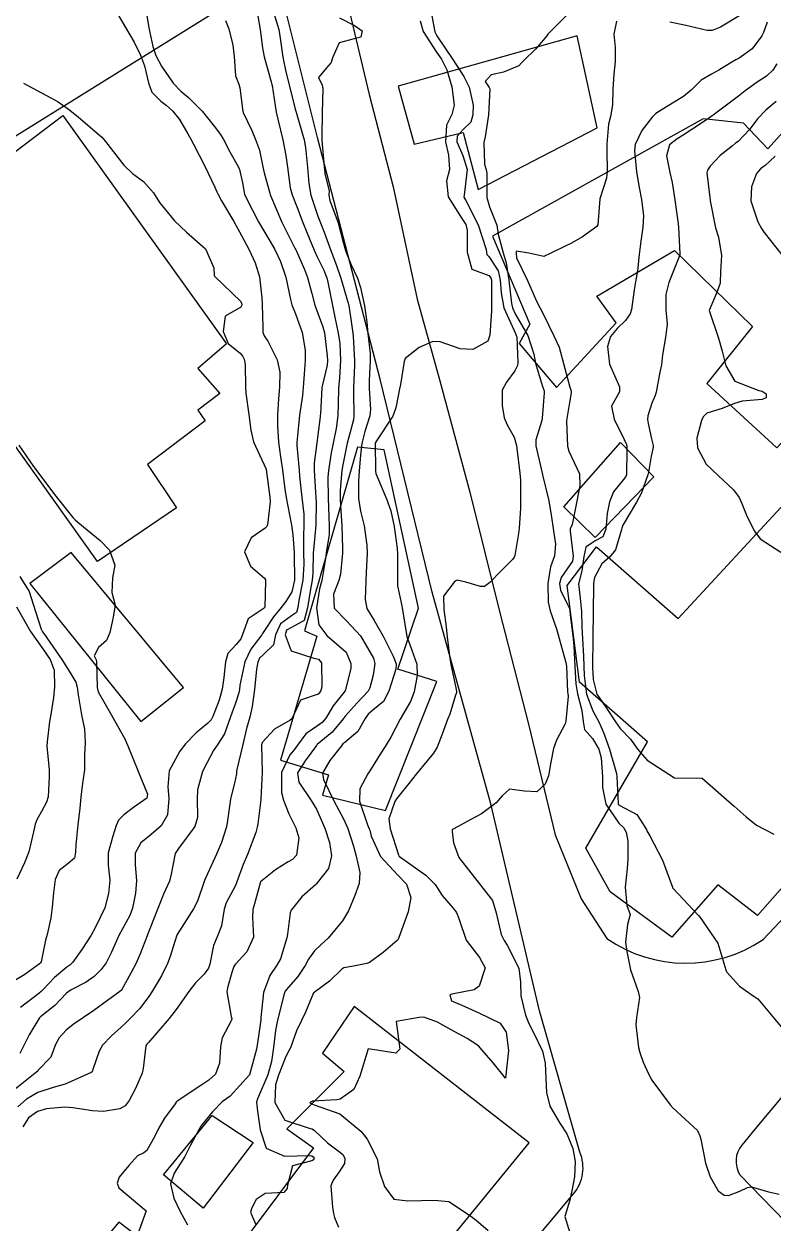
# Model space of a CAD drawing. Header units: metres. Extents: x 318500 to 325275, y 7408834 to 7428799.
# Drawn here: x 323508.7 to 323563.2, y 7420493.1 to 7420580.3 of the extents above; entities that cross this region are included whole.
import ezdxf

# ---------------------------------------------------------------- set-up
doc = ezdxf.new("R2010")
doc.units = ezdxf.units.M
doc.header["$MEASUREMENT"] = 0
doc.layers.add('_TEXTO_CONGELA', color=45, linetype='Continuous', plot=False)
for name, color, linetype in [('Curvas de Nivel 1m', 11, 'Continuous'), ('Curvas de Nivel 5m', 15, 'Continuous'), ('Edificações', 30, 'Continuous'), ('Vias Primárias', 230, 'Continuous')]:
    doc.layers.add(name, color=color, linetype=linetype)

msp = doc.modelspace()

# ---------------------------------------------------------------- linework, layer by layer
at = {"layer": '_TEXTO_CONGELA'}
msp.add_line((323337.871, 7420466.304), (323719.389, 7420703.635), dxfattribs=at)
at = {"layer": 'Curvas de Nivel 1m', "flags": 128}
for points, elevation in [([(323515.172, 7420581.65), (323516.082, 7420580.066), (323516.714, 7420578.995), (323517.168, 7420578.053), (323517.454, 7420577.283), (323517.75, 7420576.044), (323517.997, 7420575.374), (323518.657, 7420574.71), (323519.044, 7420574.414), (323519.489, 7420574.017), (323520.01, 7420573.379), (323520.625, 7420572.338), (323520.81, 7420571.998), (323521.019, 7420571.591), (323521.839, 7420569.988), (323522.575, 7420568.468), (323522.723, 7420568.13), (323522.792, 7420567.977), (323523.072, 7420567.463), (323523.952, 7420565.959), (323524.525, 7420564.947), (323525.06, 7420563.942), (323525.521, 7420562.956), (323525.822, 7420561.93), (323525.991, 7420560.403), (323526.028, 7420559.926), (323526.078, 7420558.283), (323526.076, 7420557.925), (323526.16, 7420557.656), (323526.423, 7420557.257), (323527.116, 7420555.913), (323527.298, 7420555.009), (323527.27, 7420553.911), (323527.2, 7420553.08), (323527.137, 7420551.912), (323527.141, 7420551.113), (323527.216, 7420549.911), (323527.36, 7420548.864), (323527.508, 7420547.908), (323527.68, 7420546.505), (323527.768, 7420545.905), (323528.136, 7420544.016), (323528.158, 7420543.901), (323528.239, 7420543.192), (323528.34, 7420541.898), (323528.35, 7420541.766), (323528.375, 7420539.897), (323528.181, 7420539.044), (323527.742, 7420538.337), (323527.411, 7420537.908), (323526.845, 7420537.228), (323526.144, 7420536.158), (323526.056, 7420536.007), (323525.987, 7420535.922), (323525.185, 7420534.873), (323524.748, 7420533.94), (323524.407, 7420532.259), (323524.372, 7420531.946), (323524.329, 7420531.703), (323524.075, 7420530.952), (323523.803, 7420530.214), (323523.722, 7420529.953), (323523.281, 7420528.718), (323522.788, 7420527.962), (323522.486, 7420527.505), (323522.016, 7420526.618), (323521.681, 7420525.975), (323521.32, 7420524.65), (323521.298, 7420523.98), (323521.316, 7420522.624), (323521.121, 7420521.982), (323519.934, 7420520.373), (323519.696, 7420520.004), (323519.414, 7420518.5), (323519.285, 7420518.009), (323518.85, 7420517.052), (323518.424, 7420516.022), (323517.855, 7420514.523), (323517.712, 7420514.171), (323517.656, 7420514.032), (323517.143, 7420512.724), (323516.85, 7420512.04), (323516.5, 7420511.353), (323515.791, 7420510.085), (323515.775, 7420510.066), (323515.762, 7420510.05), (323513.775, 7420508.607), (323513.018, 7420508.091), (323512.282, 7420507.582), (323511.756, 7420507.155), (323511.247, 7420506.615), (323510.988, 7420506.118), (323510.645, 7420505.202), (323509.711, 7420504.225), (323509.672, 7420504.169), (323509.632, 7420504.131), (323507.694, 7420502.595)], 751), ([(323526.746, 7420581.488), (323527.228, 7420579.915), (323527.336, 7420579.299), (323527.515, 7420577.912), (323527.736, 7420576.857), (323527.983, 7420575.907), (323528.429, 7420574.125), (323528.49, 7420573.902), (323528.642, 7420573.399), (323529.072, 7420571.893), (323529.17, 7420571.333), (323529.322, 7420569.889), (323529.41, 7420568.719), (323529.555, 7420567.885), (323530.078, 7420566.346), (323530.266, 7420565.874), (323530.53, 7420565.181), (323531.019, 7420563.862), (323531.419, 7420562.776), (323531.739, 7420561.851), (323532.286, 7420560.019), (323532.328, 7420559.842), (323532.448, 7420559.041), (323532.614, 7420557.838), (323532.637, 7420557.628), (323532.736, 7420555.837), (323532.735, 7420555.506), (323532.668, 7420553.837), (323532.671, 7420553.542), (323532.698, 7420551.837), (323532.65, 7420551.533), (323532.335, 7420550.38), (323532.209, 7420549.842), (323531.889, 7420548.264), (323531.824, 7420547.847), (323531.696, 7420546.431), (323531.688, 7420545.849), (323531.714, 7420545.298), (323531.82, 7420543.846), (323531.868, 7420542.203), (323531.85, 7420541.846), (323531.717, 7420540.327), (323531.599, 7420539.849), (323531.199, 7420538.874), (323531.266, 7420537.854), (323532.156, 7420536.922), (323533.16, 7420535.83), (323534.116, 7420534.213), (323534.211, 7420533.818), (323534.102, 7420532.989), (323533.857, 7420532.057), (323533.717, 7420531.824), (323532.934, 7420530.975), (323532.062, 7420529.994), (323531.995, 7420529.907), (323531.95, 7420529.842), (323531.086, 7420528.812), (323530.031, 7420527.931), (323529.998, 7420527.903), (323529.971, 7420527.871), (323529.148, 7420526.75), (323528.586, 7420525.884), (323528.685, 7420525.198), (323529.575, 7420523.874), (323529.97, 7420523.226), (323530.583, 7420521.861), (323530.905, 7420520.821), (323531.064, 7420519.853), (323530.851, 7420518.921), (323530.019, 7420517.868), (323529.962, 7420517.806), (323529.898, 7420517.743), (323528.901, 7420516.864), (323528.12, 7420515.888), (323528.05, 7420515.706), (323527.853, 7420514.14), (323527.804, 7420513.891), (323527.363, 7420512.361), (323527.098, 7420511.901), (323526.566, 7420511.151), (323526.118, 7420509.915), (323525.93, 7420508.076), (323525.914, 7420507.918), (323525.752, 7420506.732), (323525.622, 7420505.922), (323525.61, 7420505.794), (323525.103, 7420503.929), (323523.694, 7420502.363), (323523.449, 7420502.196), (323523.122, 7420501.956), (323522.419, 7420501.222), (323521.665, 7420500.311), (323521.523, 7420500.111), (323521.434, 7420499.973), (323520.815, 7420498.81), (323520.392, 7420497.989), (323519.618, 7420496.779), (323519.365, 7420496.004), (323519.594, 7420494.954), (323520.061, 7420493.993), (323520.589, 7420493.009)], 747), ([(323538.279, 7420581.3), (323538.578, 7420579.762), (323538.725, 7420579.458), (323539.888, 7420577.748), (323540.681, 7420576.502), (323541.082, 7420575.734), (323541.354, 7420574.427), (323541.35, 7420573.73), (323541.191, 7420573.182), (323540.634, 7420572.656), (323540.192, 7420572.179), (323540.177, 7420571.744), (323540.605, 7420570.756), (323540.926, 7420569.735), (323540.703, 7420567.869), (323540.695, 7420567.738), (323540.819, 7420567.483), (323541.726, 7420565.722), (323542.307, 7420563.919), (323542.328, 7420563.713), (323542.368, 7420563.571), (323542.507, 7420563.427), (323543.171, 7420562.375), (323543.331, 7420561.697), (323543.392, 7420560.781), (323543.589, 7420559.693), (323544.432, 7420557.818), (323544.503, 7420557.679), (323544.533, 7420557.575), (323544.609, 7420555.678), (323544.594, 7420555.491), (323544.401, 7420555.094), (323543.787, 7420554.291), (323543.484, 7420553.693), (323543.465, 7420552.592), (323543.617, 7420551.691), (323543.841, 7420551.183), (323544.336, 7420550.275), (323544.504, 7420549.678), (323544.536, 7420549.468), (323544.769, 7420547.675), (323544.803, 7420547.165), (323544.803, 7420545.675), (323544.808, 7420545.132), (323544.706, 7420543.675), (323544.652, 7420543.268), (323544.382, 7420541.678), (323544.339, 7420541.558), (323544.216, 7420541.395), (323543.366, 7420540.529), (323542.576, 7420539.704), (323542.187, 7420539.416), (323541.89, 7420539.417), (323540.836, 7420539.73), (323540.192, 7420539.885), (323540.102, 7420539.831), (323539.992, 7420539.742), (323539.202, 7420538.727), (323539.236, 7420537.749), (323539.404, 7420536.495), (323539.47, 7420535.747), (323539.657, 7420534.204), (323539.742, 7420533.744), (323540.093, 7420532.063), (323540.154, 7420531.802), (323540.153, 7420531.739), (323540.142, 7420531.686), (323540.087, 7420531.516), (323539.657, 7420530.153), (323539.508, 7420529.746), (323539.113, 7420528.68), (323538.758, 7420527.753), (323538.485, 7420527.296), (323538.02, 7420526.742), (323537.217, 7420525.772), (323536.684, 7420525.095), (323535.987, 7420524.232), (323535.79, 7420523.985), (323535.656, 7420523.793), (323535.237, 7420522.521), (323535.337, 7420521.796), (323535.931, 7420519.918), (323535.969, 7420519.828), (323536.005, 7420519.789), (323537.91, 7420518.446), (323538.592, 7420517.75), (323539.105, 7420516.959), (323539.883, 7420516.051), (323540.144, 7420515.727), (323540.311, 7420515.288), (323540.844, 7420513.72), (323541.831, 7420512.443), (323542.246, 7420511.704), (323541.807, 7420510.368), (323541.429, 7420510.088), (323539.801, 7420509.792), (323539.657, 7420509.732), (323539.794, 7420509.305), (323540.539, 7420508.973), (323541.781, 7420508.418), (323543.338, 7420507.686), (323543.76, 7420507.021), (323543.922, 7420505.677), (323543.72, 7420503.68), (323542.822, 7420504.785), (323542.029, 7420505.706), (323541.745, 7420506.021), (323540.919, 7420506.552), (323539.762, 7420507.196), (323538.77, 7420507.745), (323537.775, 7420508.116), (323537.442, 7420508.098), (323535.77, 7420507.79), (323536.026, 7420505.786), (323535.737, 7420505.503), (323533.74, 7420505.81), (323533.112, 7420503.819), (323532.688, 7420502.842), (323531.695, 7420502.144), (323531.439, 7420502.099), (323529.692, 7420501.997), (323529.6, 7420501.962), (323529.483, 7420501.872), (323529.689, 7420501.787), (323529.81, 7420501.746), (323531.679, 7420501.091), (323533.194, 7420499.817), (323533.409, 7420499.566), (323533.654, 7420499.25), (323534.383, 7420497.803), (323534.558, 7420496.869), (323534.917, 7420495.797), (323535.596, 7420494.881), (323536.611, 7420494.758), (323537.595, 7420494.778), (323538.537, 7420494.805), (323539.595, 7420494.72), (323541.091, 7420493.715), (323541.576, 7420493.357), (323542.461, 7420492.589)], 744), ([(323548.749, 7420581.557), (323546.856, 7420579.658), (323546.803, 7420579.585), (323546.727, 7420579.465), (323545.891, 7420578.49), (323545.051, 7420577.676), (323544.885, 7420577.49), (323544.694, 7420577.29), (323543.568, 7420576.816), (323542.684, 7420576.626), (323542.246, 7420576.147), (323542.537, 7420575.712), (323542.565, 7420575.607), (323542.469, 7420573.713), (323542.235, 7420572.107), (323542.14, 7420571.717), (323542.183, 7420570.129), (323542.319, 7420569.714), (323542.356, 7420569.481), (323542.368, 7420567.713), (323542.56, 7420567.032), (323543.075, 7420565.702), (323543.191, 7420565.039), (323543.537, 7420563.695), (323543.763, 7420562.952), (323543.966, 7420561.688), (323544.146, 7420560.003), (323544.216, 7420559.684), (323544.453, 7420559.203), (323545.342, 7420557.671), (323545.768, 7420556.315), (323545.892, 7420555.665), (323546.386, 7420554.045), (323546.517, 7420553.658), (323546.534, 7420553.501), (323546.385, 7420551.659), (323546.348, 7420551.496), (323545.919, 7420550.08), (323545.933, 7420549.664), (323546.305, 7420547.985), (323546.381, 7420547.659), (323546.409, 7420547.547), (323546.858, 7420545.651), (323547.068, 7420544.458), (323547.172, 7420543.646), (323547.362, 7420542.514), (323547.289, 7420541.644), (323546.998, 7420540.859), (323546.789, 7420539.651), (323546.808, 7420538.282), (323546.958, 7420537.648), (323547.433, 7420536.358), (323547.627, 7420535.638), (323548.114, 7420533.889), (323548.143, 7420533.63), (323548.217, 7420531.754), (323548.239, 7420531.628), (323548.268, 7420531.447), (323548.092, 7420529.63), (323548.057, 7420529.447), (323547.427, 7420528.251), (323547.197, 7420527.642), (323547.02, 7420526.645), (323546.85, 7420525.647), (323546.609, 7420525.042), (323545.993, 7420524.497), (323545.107, 7420524.555), (323543.995, 7420524.68), (323543.461, 7420524.215), (323543.029, 7420523.694), (323541.968, 7420522.895), (323541.202, 7420522.481), (323539.951, 7420521.814), (323539.898, 7420521.784), (323539.837, 7420521.732), (323539.84, 7420521.623), (323539.941, 7420520.797), (323540.328, 7420519.726), (323541.9, 7420517.71), (323542.778, 7420516.586), (323543.045, 7420515.693), (323543.41, 7420514.133), (323543.619, 7420513.683), (323543.845, 7420513.335), (323544.694, 7420511.667), (323544.811, 7420510.666), (323544.83, 7420509.665), (323545.173, 7420508.265), (323545.417, 7420507.655), (323545.76, 7420506.994), (323546.41, 7420505.643), (323546.597, 7420504.776), (323546.651, 7420503.641), (323546.705, 7420502.64), (323546.943, 7420501.637), (323547.672, 7420500.402), (323548.181, 7420499.622), (323548.602, 7420498.569), (323548.776, 7420497.613), (323548.732, 7420496.505), (323548.569, 7420495.616), (323548.402, 7420494.814), (323548.032, 7420493.623), (323548.39, 7420492.439)], 743), ([(323523.346, 7420580.581), (323523.605, 7420579.967), (323523.883, 7420578.792), (323523.982, 7420577.961), (323524.088, 7420576.55), (323524.314, 7420575.955), (323524.399, 7420575.686), (323524.62, 7420573.95), (323524.631, 7420573.931), (323524.649, 7420573.896), (323525.269, 7420572.58), (323525.538, 7420571.936), (323525.815, 7420571.139), (323526.071, 7420569.928), (323526.161, 7420569.501), (323526.571, 7420568.03), (323526.606, 7420567.92), (323526.624, 7420567.865), (323527.46, 7420565.911), (323528.398, 7420564.015), (323528.464, 7420563.9), (323528.509, 7420563.798), (323529.09, 7420562.485), (323529.327, 7420561.887), (323529.634, 7420560.721), (323529.859, 7420559.879), (323530.437, 7420558.31), (323530.549, 7420557.868), (323530.756, 7420556.207), (323530.774, 7420555.865), (323530.741, 7420555.528), (323530.382, 7420553.995), (323530.355, 7420553.896), (323530.351, 7420553.87), (323530.253, 7420551.97), (323530.244, 7420551.872), (323530.231, 7420551.754), (323529.999, 7420549.875), (323529.797, 7420548.389), (323529.79, 7420547.878), (323529.894, 7420546.258), (323529.931, 7420545.875), (323529.954, 7420545.562), (323529.919, 7420543.875), (323529.773, 7420542.33), (323529.739, 7420541.877), (323529.693, 7420540.383), (323529.654, 7420539.878), (323529.523, 7420539.22), (323529.316, 7420537.883), (323529.086, 7420536.956), (323528.148, 7420536.453), (323527.795, 7420536.254), (323527.693, 7420535.904), (323528.123, 7420534.751), (323529.771, 7420534.22), (323530.114, 7420534.134), (323530.331, 7420533.867), (323530.365, 7420532.139), (323530.29, 7420531.867), (323530.219, 7420531.737), (323530.086, 7420531.605), (323528.81, 7420531.152), (323528.234, 7420529.888), (323528.16, 7420529.788), (323528.057, 7420529.714), (323526.909, 7420529.046), (323526.032, 7420528.086), (323525.987, 7420527.964), (323525.977, 7420527.921), (323525.969, 7420527.861), (323526.01, 7420525.92), (323525.92, 7420523.982), (323525.92, 7420523.921), (323525.712, 7420522.165), (323525.666, 7420521.924), (323525.553, 7420521.533), (323524.957, 7420519.935), (323524.636, 7420519.222), (323524.178, 7420517.946), (323524.103, 7420517.741), (323523.891, 7420517.331), (323523.398, 7420516.434), (323523.26, 7420515.956), (323523.066, 7420514.75), (323522.744, 7420513.961), (323522.475, 7420513.329), (323522.209, 7420511.966), (323522.119, 7420511.663), (323521.809, 7420511.248), (323521.174, 7420510.605), (323520.696, 7420509.986), (323519.777, 7420508.675), (323519.256, 7420508.008), (323517.743, 7420506.261), (323517.631, 7420506.142), (323517.568, 7420506.032), (323517.377, 7420504.371), (323517.303, 7420504.034), (323516.814, 7420502.924), (323516.346, 7420502.043), (323516.064, 7420501.667), (323515.681, 7420501.444), (323514.491, 7420501.255), (323513.678, 7420501.302), (323512.254, 7420501.529), (323511.682, 7420501.576), (323510.347, 7420501.457), (323509.677, 7420501.251), (323509.025, 7420500.785), (323508.618, 7420500.146)], 749), ([(323525.705, 7420580.901), (323525.867, 7420579.933), (323526.055, 7420578.585), (323526.16, 7420577.928), (323526.673, 7420576.116), (323526.73, 7420575.919), (323526.747, 7420575.842), (323527.042, 7420573.916), (323527.153, 7420573.405), (323527.512, 7420571.911), (323527.74, 7420570.771), (323527.873, 7420569.907), (323528.061, 7420568.419), (323528.199, 7420567.904), (323528.556, 7420566.982), (323528.988, 7420565.893), (323529.293, 7420565.124), (323529.8, 7420563.881), (323530.018, 7420563.39), (323530.495, 7420562.414), (323530.659, 7420562.035), (323530.716, 7420561.867), (323530.799, 7420561.551), (323531.127, 7420559.86), (323531.302, 7420559.003), (323531.551, 7420557.853), (323531.661, 7420557.09), (323531.708, 7420555.851), (323531.642, 7420554.6), (323531.571, 7420553.852), (323531.543, 7420552.672), (323531.518, 7420551.852), (323531.401, 7420550.915), (323531.176, 7420549.857), (323531.035, 7420549.144), (323530.838, 7420547.862), (323530.806, 7420547.349), (323530.828, 7420545.862), (323530.869, 7420544.474), (323530.903, 7420543.86), (323530.884, 7420543.216), (323530.671, 7420541.863), (323530.614, 7420541.464), (323530.361, 7420539.867), (323530.184, 7420539.266), (323529.962, 7420537.873), (323530.152, 7420536.638), (323530.718, 7420535.861), (323532.122, 7420534.642), (323532.468, 7420533.836), (323532.464, 7420533.479), (323532.091, 7420531.922), (323532.045, 7420531.841), (323531.174, 7420530.753), (323530.64, 7420529.861), (323530.393, 7420529.527), (323530.051, 7420529.283), (323529.203, 7420528.718), (323528.578, 7420527.885), (323528.354, 7420527.56), (323528.023, 7420527.176), (323527.421, 7420525.899), (323527.438, 7420524.449), (323527.569, 7420523.896), (323527.965, 7420522.887), (323528.466, 7420521.885), (323528.679, 7420521.146), (323528.505, 7420519.884), (323528.231, 7420519.581), (323527.923, 7420519.405), (323526.988, 7420518.83), (323525.9, 7420517.945), (323525.461, 7420516.342), (323525.347, 7420515.928), (323525.316, 7420515.38), (323525.384, 7420513.927), (323524.911, 7420512.857), (323524.067, 7420511.946), (323523.96, 7420511.806), (323523.811, 7420511.36), (323523.498, 7420510.25), (323523.457, 7420509.953), (323523.772, 7420508.151), (323523.809, 7420507.988), (323523.807, 7420507.949), (323523.769, 7420507.852), (323523.101, 7420506.605), (323522.981, 7420505.958), (323522.923, 7420504.757), (323522.629, 7420503.961), (323522.143, 7420503.529), (323521.703, 7420503.249), (323519.834, 7420501.998), (323519.762, 7420501.926), (323519.687, 7420501.818), (323518.92, 7420500.762), (323518.486, 7420500.018), (323518.211, 7420499.462), (323517.636, 7420498.423), (323517.425, 7420498.24), (323516.965, 7420498.037), (323516.334, 7420497.331), (323515.614, 7420496.477), (323515.476, 7420496.052), (323515.605, 7420495.708), (323517.58, 7420494.03), (323517.042, 7420492.551)], 748), ([(323531.653, 7420580.77), (323532.734, 7420580.213), (323533.292, 7420579.834), (323533.195, 7420579.364), (323532.721, 7420579.244), (323531.61, 7420578.963), (323531.123, 7420577.864), (323531.048, 7420577.512), (323530.689, 7420577.147), (323530.114, 7420576.443), (323530.382, 7420575.874), (323530.437, 7420575.643), (323530.394, 7420573.874), (323530.35, 7420572.148), (323530.368, 7420571.874), (323530.536, 7420569.926), (323530.539, 7420569.871), (323530.544, 7420569.825), (323530.586, 7420569.429), (323530.889, 7420568.181), (323530.861, 7420567.866), (323530.938, 7420567.49), (323531.547, 7420565.855), (323531.91, 7420564.458), (323532.084, 7420563.846), (323532.198, 7420563.536), (323532.5, 7420562.818), (323532.952, 7420561.835), (323533.16, 7420561.153), (323533.457, 7420559.83), (323533.628, 7420558.642), (323533.709, 7420557.827), (323533.867, 7420556.374), (323533.884, 7420555.825), (323533.802, 7420554.412), (323533.794, 7420553.826), (323533.9, 7420552.282), (323533.854, 7420551.825), (323533.48, 7420550.688), (323533.279, 7420549.831), (323533.172, 7420548.977), (323533.063, 7420547.832), (323533.03, 7420547.091), (323533.028, 7420545.832), (323533.177, 7420544.914), (323533.432, 7420543.828), (323533.632, 7420542.423), (323533.659, 7420541.826), (323533.584, 7420540.441), (323533.552, 7420539.826), (323533.516, 7420538.487), (323533.643, 7420537.825), (323534.157, 7420536.948), (323534.823, 7420535.81), (323535.554, 7420534.362), (323535.756, 7420533.795), (323535.733, 7420533.423), (323535.225, 7420531.803), (323534.836, 7420531.051), (323534.069, 7420530.427), (323533.734, 7420530.154), (323533.514, 7420529.825), (323532.979, 7420528.893), (323532.034, 7420528.085), (323531.898, 7420527.976), (323531.778, 7420527.844), (323530.936, 7420526.773), (323530.41, 7420525.864), (323530.479, 7420525.387), (323531.232, 7420523.851), (323531.96, 7420522.476), (323532.248, 7420521.836), (323532.659, 7420520.551), (323532.856, 7420519.826), (323533.112, 7420518.622), (323533.063, 7420517.823), (323532.767, 7420516.946), (323532.291, 7420515.834), (323531.863, 7420515.115), (323530.815, 7420513.856), (323530.318, 7420513.388), (323529.836, 7420512.934), (323529.38, 7420512.321), (323529.139, 7420511.877), (323528.614, 7420511.076), (323527.794, 7420510.134), (323527.683, 7420510.001), (323527.638, 7420509.892), (323527.598, 7420509.702), (323527.139, 7420507.899), (323526.991, 7420507.134), (323526.837, 7420505.904), (323526.696, 7420504.877), (323526.429, 7420503.909), (323525.692, 7420502.162), (323525.61, 7420501.921), (323525.681, 7420501.288), (323525.871, 7420499.917), (323526.314, 7420498.577), (323527.641, 7420498.009), (323529.47, 7420498.043), (323529.641, 7420498.019), (323529.734, 7420497.962), (323529.797, 7420497.868), (323529.763, 7420497.743), (323529.637, 7420497.674), (323528.216, 7420497.3), (323527.858, 7420495.888), (323527.834, 7420495.661), (323527.602, 7420495.364), (323526.228, 7420495.284), (323525.594, 7420494.856), (323525.271, 7420494.238), (323525.183, 7420493.926), (323525.284, 7420493.632), (323525.571, 7420493.028)], 746), ([(323551.799, 7420580.53), (323551.605, 7420579.591), (323551.683, 7420578.623), (323551.685, 7420577.59), (323551.601, 7420576.676), (323551.521, 7420575.591), (323551.505, 7420574.438), (323551.35, 7420573.593), (323551.198, 7420573.038), (323551.076, 7420571.595), (323551.079, 7420571.13), (323551.104, 7420569.595), (323551.069, 7420569.111), (323550.57, 7420567.6), (323550.422, 7420565.721), (323550.363, 7420565.603), (323549.306, 7420564.841), (323548.521, 7420564.385), (323547.999, 7420564.157), (323547.02, 7420563.652), (323546.508, 7420563.41), (323545.406, 7420563.671), (323544.512, 7420563.806), (323544.476, 7420563.715), (323544.481, 7420563.68), (323544.486, 7420563.657), (323544.506, 7420563.317), (323545.303, 7420561.672), (323545.96, 7420560.173), (323546.244, 7420559.662), (323546.454, 7420559.253), (323547.231, 7420557.648), (323547.609, 7420556.829), (323547.926, 7420555.637), (323548.384, 7420553.907), (323548.48, 7420553.629), (323548.497, 7420553.509), (323548.368, 7420552.806), (323548.204, 7420551.78), (323548.181, 7420551.633), (323548.157, 7420551.442), (323548.229, 7420549.632), (323548.325, 7420549.273), (323549.09, 7420547.618), (323549.129, 7420546.776), (323548.9, 7420545.621), (323548.559, 7420543.931), (323548.424, 7420543.627), (323548.418, 7420543.457), (323548.627, 7420541.624), (323548.583, 7420541.256), (323548.206, 7420540.714), (323547.754, 7420540.079), (323547.649, 7420539.638), (323547.703, 7420539.155), (323548.176, 7420538.213), (323548.371, 7420537.826), (323548.395, 7420537.627), (323548.414, 7420537.378), (323548.631, 7420535.623), (323548.677, 7420535.077), (323548.767, 7420533.62), (323548.828, 7420532.349), (323548.947, 7420531.617), (323549.273, 7420530.411), (323549.36, 7420529.611), (323549.463, 7420529.021), (323550.048, 7420528.373), (323550.501, 7420527.595), (323550.666, 7420526.958), (323550.763, 7420525.592), (323550.773, 7420524.818), (323551.013, 7420523.59), (323551.966, 7420522.225), (323552.296, 7420521.908), (323552.491, 7420521.572), (323552.616, 7420520.904), (323552.615, 7420519.57), (323552.572, 7420518.919), (323552.428, 7420517.572), (323552.542, 7420516.225), (323552.784, 7420515.566), (323552.583, 7420514.856), (323552.43, 7420513.571), (323552.527, 7420512.882), (323552.802, 7420511.56), (323553.372, 7420509.987), (323553.462, 7420509.553), (323553.242, 7420508.091), (323553.186, 7420507.556), (323553.391, 7420505.908), (323553.479, 7420505.553), (323553.733, 7420504.849), (323554.133, 7420503.953), (323554.36, 7420503.54), (323555.693, 7420501.726), (323555.894, 7420501.517), (323557.666, 7420499.874), (323557.859, 7420499.488), (323557.911, 7420499.234), (323558.254, 7420497.484), (323558.599, 7420496.507), (323559.184, 7420495.474), (323559.605, 7420495.158), (323559.931, 7420495.14), (323560.766, 7420495.453), (323561.322, 7420495.737), (323561.615, 7420495.773), (323562.85, 7420495.421), (323563.607, 7420495.232)], 742), ([(323562.74, 7420580.468), (323562.478, 7420579.707), (323562.356, 7420579.454), (323561.659, 7420578.513), (323560.705, 7420577.837), (323560.466, 7420577.712), (323560.053, 7420577.48), (323559.229, 7420576.955), (323558.688, 7420576.671), (323557.943, 7420576.246), (323557.211, 7420575.515), (323556.665, 7420575.049), (323555.416, 7420574.297), (323554.653, 7420573.822), (323554.383, 7420573.554), (323553.627, 7420572.573), (323553.142, 7420571.572), (323553.089, 7420571.097), (323553.253, 7420569.57), (323553.44, 7420568.429), (323553.606, 7420567.564), (323553.751, 7420566.363), (323553.712, 7420565.562), (323553.554, 7420564.535), (323553.447, 7420563.566), (323553.305, 7420562.375), (323553.161, 7420561.57), (323553.068, 7420560.984), (323552.882, 7420559.574), (323552.784, 7420559.246), (323552.448, 7420558.772), (323551.83, 7420558.195), (323551.347, 7420557.591), (323551.134, 7420556.882), (323551.288, 7420555.591), (323552.016, 7420553.953), (323552.014, 7420553.584), (323551.424, 7420552.529), (323551.624, 7420551.587), (323552.335, 7420550.115), (323552.504, 7420549.75), (323552.537, 7420549.577), (323552.533, 7420549.37), (323552.509, 7420547.577), (323552.461, 7420547.414), (323552.294, 7420547.204), (323551.559, 7420546.309), (323551.285, 7420545.59), (323551.12, 7420544.733), (323551.005, 7420543.592), (323550.804, 7420543.032), (323550.237, 7420542.736), (323549.546, 7420542.295), (323549.417, 7420541.612), (323549.258, 7420540.561), (323549.019, 7420539.618), (323549.138, 7420538.574), (323549.239, 7420537.614), (323549.263, 7420536.504), (323549.32, 7420535.612), (323549.376, 7420534.356), (323549.408, 7420533.611), (323549.441, 7420532.948), (323549.615, 7420531.607), (323550.072, 7420530.395), (323550.509, 7420529.596), (323550.843, 7420528.802), (323551.267, 7420527.588), (323551.777, 7420525.819), (323551.811, 7420525.582), (323551.92, 7420523.641), (323551.933, 7420523.58), (323551.98, 7420523.536), (323553.268, 7420522.856), (323553.962, 7420521.766), (323554.029, 7420521.618), (323554.071, 7420521.548), (323554.218, 7420521.284), (323555.126, 7420519.532), (323555.849, 7420517.572), (323555.867, 7420517.52), (323555.877, 7420517.498), (323555.899, 7420517.468), (323557.748, 7420515.501), (323557.878, 7420515.358), (323559.155, 7420513.48), (323559.742, 7420511.55), (323559.76, 7420511.471), (323559.779, 7420511.43), (323559.819, 7420511.378), (323560.725, 7420510.372), (323561.802, 7420509.623), (323562.058, 7420509.437), (323563.77, 7420507.42)], 741), ([(323560.745, 7420580.941), (323559.343, 7420580.098), (323558.734, 7420579.853), (323558.392, 7420579.845), (323556.737, 7420580.242), (323555.662, 7420580.459)], 742), ([(323508.669, 7420576.013), (323508.971, 7420575.853), (323510.658, 7420574.952), (323511.19, 7420574.667), (323511.931, 7420574.121), (323512.642, 7420573.582), (323514.352, 7420572.084), (323514.616, 7420571.784), (323515.96, 7420570.066), (323516.584, 7420569.444), (323517.395, 7420568.865), (323518.114, 7420568.037), (323518.56, 7420567.343), (323519.656, 7420566.013), (323520.528, 7420565.198), (323521.891, 7420563.986), (323522.496, 7420562.587), (323522.537, 7420562.026), (323522.559, 7420561.979), (323524.463, 7420560.152), (323524.53, 7420559.949), (323524.531, 7420559.877), (323524.457, 7420559.745), (323523.33, 7420559.084), (323523.193, 7420557.969), (323523.543, 7420557.085), (323524.414, 7420556.398), (323524.615, 7420556.15), (323524.71, 7420555.946), (323524.778, 7420555.57), (323524.799, 7420553.944), (323524.834, 7420553.483), (323525.045, 7420551.94), (323525.184, 7420550.783), (323525.4, 7420549.934), (323526.301, 7420547.957), (323526.31, 7420547.92), (323526.58, 7420545.917), (323526.595, 7420545.588), (323526.398, 7420543.919), (323526.369, 7420543.798), (323526.246, 7420543.66), (323525.219, 7420542.952), (323524.728, 7420541.942), (323525.161, 7420540.892), (323526.192, 7420540.025), (323526.265, 7420539.919), (323526.269, 7420539.839), (323526.22, 7420537.919), (323526.202, 7420537.887), (323526.169, 7420537.856), (323525.012, 7420537.082), (323524.587, 7420535.943), (323524.458, 7420535.622), (323524.129, 7420535.21), (323523.516, 7420534.559), (323523.348, 7420533.958), (323523.243, 7420532.814), (323523.115, 7420531.96), (323522.889, 7420531.151), (323522.424, 7420529.966), (323522.301, 7420529.723), (323522.052, 7420529.457), (323521.23, 7420528.794), (323520.446, 7420527.994), (323520.025, 7420527.454), (323519.265, 7420526.011), (323519.156, 7420524.85), (323519.244, 7420524.011), (323519.141, 7420522.834), (323518.685, 7420522.019), (323517.944, 7420521.387), (323517.197, 7420520.777), (323516.79, 7420520.041), (323516.777, 7420519.181), (323516.882, 7420518.04), (323516.807, 7420517.12), (323516.587, 7420516.043), (323516.396, 7420515.513), (323515.855, 7420514.527), (323515.608, 7420514.054), (323515.065, 7420512.828), (323514.679, 7420512.067), (323514.319, 7420511.566), (323513.805, 7420511.069), (323513.221, 7420510.666), (323512.131, 7420510.105), (323511.787, 7420509.847), (323510.939, 7420508.958), (323509.898, 7420508.129), (323509.829, 7420508.07), (323509.768, 7420507.985), (323509.065, 7420506.826), (323508.746, 7420506.145), (323508.407, 7420505.473)], 752), ([(323563.407, 7420574.688), (323562.656, 7420574.067), (323562.076, 7420573.449), (323561.447, 7420572.648), (323560.625, 7420571.79), (323560.448, 7420571.648), (323560.211, 7420571.476), (323559.333, 7420570.765), (323558.597, 7420569.981), (323558.398, 7420569.697), (323558.36, 7420569.502), (323558.572, 7420567.711), (323558.597, 7420567.526), (323558.598, 7420567.5), (323558.604, 7420567.465), (323558.994, 7420565.493), (323559.208, 7420564.812), (323559.427, 7420563.486), (323559.35, 7420562.339), (323559.316, 7420561.488), (323559.096, 7420560.876), (323558.524, 7420559.499), (323558.545, 7420559.413), (323559.203, 7420557.488), (323559.462, 7420556.526), (323559.747, 7420555.48), (323560.393, 7420554.363), (323562.149, 7420553.678), (323562.383, 7420553.62), (323562.659, 7420553.437), (323562.673, 7420553.14), (323562.374, 7420553.015), (323560.935, 7420552.898), (323560.369, 7420552.732), (323559.469, 7420552.378), (323558.358, 7420552.026), (323558.094, 7420551.762), (323557.973, 7420551.504), (323557.637, 7420550.207), (323557.667, 7420549.507), (323558.312, 7420548.321), (323559.189, 7420547.487), (323560.285, 7420546.454), (323560.697, 7420545.885), (323560.899, 7420545.461), (323561.298, 7420544.487), (323561.823, 7420543.446), (323562.242, 7420542.901), (323563.729, 7420541.924)], 739), ([(323563.322, 7420570.72), (323562.599, 7420570.039), (323562.257, 7420569.783), (323561.964, 7420569.449), (323561.61, 7420568.485), (323561.563, 7420567.455), (323562.062, 7420565.932), (323562.335, 7420565.443), (323562.536, 7420565.171), (323563.907, 7420563.426)], 738), ([(323508.323, 7420549.712), (323509.399, 7420548.144), (323510.282, 7420546.951), (323510.921, 7420546.123), (323512.253, 7420544.443), (323512.416, 7420544.272), (323512.608, 7420544.105), (323514.23, 7420542.762), (323514.915, 7420542.07), (323515.3, 7420540.968), (323515.147, 7420540.066), (323515.097, 7420538.984), (323515.332, 7420538.063), (323515.149, 7420537.071), (323514.953, 7420536.068), (323514.703, 7420535.5), (323514.124, 7420534.984), (323513.805, 7420534.395), (323513.949, 7420534.082), (323513.977, 7420533.95), (323514.031, 7420532.081), (323514.085, 7420531.757), (323515.056, 7420530.065), (323516.034, 7420528.345), (323516.161, 7420528.049), (323516.244, 7420527.831), (323516.986, 7420526.04), (323517.693, 7420524.324), (323517.629, 7420524.034), (323516.669, 7420523.344), (323515.962, 7420522.832), (323515.566, 7420522.446), (323515.404, 7420522.058), (323515.161, 7420521.281), (323514.813, 7420520.067), (323514.821, 7420519.162), (323514.943, 7420518.064), (323514.857, 7420517.094), (323514.567, 7420516.07), (323513.855, 7420514.549), (323513.579, 7420514.084), (323512.905, 7420513.023), (323512.26, 7420512.103), (323512.035, 7420511.889), (323511.814, 7420511.738), (323510.916, 7420511.006), (323510.091, 7420510.127), (323509.947, 7420509.97), (323509.787, 7420509.836), (323508.451, 7420508.824)], 753), ([(323508.402, 7420540.157), (323509.084, 7420539.052), (323509.378, 7420538.142), (323509.957, 7420536.318), (323510.053, 7420536.131), (323510.138, 7420536.008), (323511.457, 7420534.117), (323512.1, 7420533.078), (323512.469, 7420532.48), (323512.579, 7420532.103), (323512.644, 7420531.539), (323512.887, 7420530.098), (323513.089, 7420529.049), (323513.138, 7420528.093), (323513.103, 7420527.176), (323513.095, 7420526.094), (323512.958, 7420525.134), (323512.844, 7420524.097), (323512.763, 7420523.303), (323512.609, 7420522.1), (323512.474, 7420520.64), (323512.455, 7420520.102), (323512.365, 7420519.661), (323511.918, 7420519.292), (323511.26, 7420518.766), (323510.964, 7420518.119), (323510.856, 7420517.149), (323510.752, 7420516.121), (323510.651, 7420515.333), (323510.375, 7420514.125), (323510.253, 7420513.717), (323509.939, 7420512.129), (323509.893, 7420512.055), (323509.818, 7420511.989), (323508.75, 7420511.202), (323507.797, 7420510.639)], 754)]:
    msp.add_lwpolyline(points, dxfattribs=dict(at, elevation=elevation))
at = {"layer": 'Curvas de Nivel 5m', "flags": 128}
for points, elevation in [([(323517.622, 7420580.929), (323517.79, 7420580.044), (323518.067, 7420578.682), (323518.292, 7420578.036), (323518.688, 7420577.247), (323519.551, 7420576.017), (323520.102, 7420575.446), (323520.66, 7420574.978), (323521.662, 7420573.99), (323522.632, 7420572.762), (323522.971, 7420572.32), (323523.189, 7420571.971), (323523.67, 7420571.028), (323524.28, 7420569.955), (323524.37, 7420569.736), (323524.578, 7420568.774), (323524.707, 7420568.083), (323524.745, 7420567.947), (323524.883, 7420567.628), (323525.754, 7420565.932), (323526.521, 7420564.638), (323526.94, 7420563.916), (323527.349, 7420563.064), (323527.747, 7420561.907), (323528.07, 7420560.3), (323528.17, 7420559.903), (323528.45, 7420559.244), (323528.926, 7420557.893), (323529.146, 7420556.618), (323529.158, 7420555.889), (323529.087, 7420555.202), (323528.992, 7420553.891), (323528.943, 7420553.32), (323528.738, 7420551.894), (323528.572, 7420550.136), (323528.547, 7420549.897), (323528.542, 7420549.682), (323528.704, 7420547.894), (323528.741, 7420547.446), (323528.901, 7420545.891), (323529.045, 7420544.676), (323529.06, 7420543.888), (323529.023, 7420543.104), (323529.023, 7420541.888), (323529.041, 7420541.054), (323528.985, 7420539.888), (323528.692, 7420538.409), (323528.61, 7420537.893), (323528.522, 7420537.538), (323528.161, 7420537.29), (323527.343, 7420536.717), (323526.999, 7420535.911), (323526.85, 7420535.192), (323526.118, 7420534.476), (323525.833, 7420534.206), (323525.7, 7420533.926), (323525.602, 7420533.424), (323525.453, 7420531.93), (323525.305, 7420530.698), (323525.121, 7420529.934), (323524.881, 7420529.104), (323524.603, 7420527.941), (323524.179, 7420526.115), (323524.154, 7420525.948), (323524.144, 7420525.812), (323523.998, 7420525.137), (323523.767, 7420524.168), (323523.724, 7420523.953), (323523.498, 7420522.413), (323523.419, 7420521.955), (323523.075, 7420520.822), (323522.694, 7420519.962), (323522.452, 7420519.434), (323521.904, 7420518.219), (323521.826, 7420518.046), (323521.803, 7420517.971), (323521.318, 7420516.539), (323521.027, 7420515.983), (323519.851, 7420514.127), (323519.795, 7420514.001), (323519.324, 7420512.511), (323519.131, 7420512.01), (323518.696, 7420511.127), (323518.053, 7420510.026), (323517.786, 7420509.622), (323517.1, 7420508.714), (323516.451, 7420508.043), (323516.103, 7420507.708), (323515.76, 7420507.382), (323515.052, 7420506.759), (323514.401, 7420506.07), (323514.17, 7420505.637), (323513.714, 7420504.315), (323513.656, 7420504.136), (323513.592, 7420504.082), (323511.701, 7420503.243), (323510.83, 7420502.988), (323509.695, 7420502.637), (323508.879, 7420502.142), (323508.252, 7420501.581)], 750), ([(323537.511, 7420580.551), (323537.739, 7420579.775), (323538.708, 7420578.286), (323539.067, 7420577.756), (323539.456, 7420576.985), (323539.812, 7420575.749), (323539.972, 7420574.431), (323539.803, 7420573.748), (323539.424, 7420572.967), (323539.359, 7420571.753), (323539.576, 7420570.78), (323539.633, 7420569.75), (323539.416, 7420568.917), (323539.54, 7420567.75), (323540.547, 7420566.189), (323540.823, 7420565.736), (323540.929, 7420565.339), (323540.927, 7420563.734), (323541.276, 7420562.506), (323542.493, 7420562.034), (323542.656, 7420561.872), (323542.692, 7420561.707), (323542.702, 7420561.491), (323542.697, 7420559.706), (323542.704, 7420559.458), (323542.566, 7420557.708), (323542.425, 7420557.259), (323541.349, 7420556.656), (323540.42, 7420556.694), (323538.975, 7420557.203), (323538.425, 7420557.23), (323537.442, 7420556.796), (323536.412, 7420556.004), (323536.348, 7420555.791), (323536.078, 7420554.101), (323536.012, 7420553.796), (323535.747, 7420552.411), (323535.527, 7420551.802), (323534.332, 7420550.023), (323534.261, 7420549.891), (323534.249, 7420549.821), (323534.254, 7420547.867), (323534.257, 7420547.82), (323534.297, 7420547.638), (323535.055, 7420545.808), (323535.377, 7420544.919), (323535.628, 7420543.799), (323535.827, 7420542.195), (323535.855, 7420541.795), (323535.855, 7420540.135), (323535.851, 7420539.795), (323535.872, 7420539.48), (323536.172, 7420538.013), (323536.213, 7420537.832), (323536.221, 7420537.789), (323536.23, 7420537.728), (323536.53, 7420535.784), (323536.787, 7420535.124), (323537.257, 7420533.773), (323537.288, 7420532.958), (323537.072, 7420531.775), (323536.797, 7420531.061), (323536.06, 7420529.79), (323535.367, 7420528.473), (323534.969, 7420527.801), (323534.602, 7420527.226), (323534.015, 7420526.278), (323533.706, 7420525.815), (323533.113, 7420524.703), (323533.1, 7420523.823), (323533.68, 7420522.088), (323533.803, 7420521.812), (323533.84, 7420521.703), (323533.945, 7420521.28), (323534.628, 7420519.803), (323535.909, 7420518.418), (323536.509, 7420517.781), (323536.841, 7420516.82), (323536.637, 7420515.778), (323535.964, 7420513.901), (323535.921, 7420513.789), (323535.894, 7420513.745), (323535.849, 7420513.696), (323534.822, 7420512.814), (323533.824, 7420512.09), (323533.627, 7420512.008), (323532.667, 7420511.827), (323531.962, 7420511.694), (323531.816, 7420511.606), (323530.92, 7420510.736), (323529.791, 7420509.915), (323529.767, 7420509.894), (323529.754, 7420509.87), (323529.173, 7420508.479), (323528.873, 7420507.879), (323528.515, 7420507.126), (323528.07, 7420505.887), (323527.955, 7420505.67), (323527.73, 7420505.257), (323527.213, 7420503.897), (323526.986, 7420503.184), (323526.943, 7420501.901), (323527.671, 7420500.634), (323529.511, 7420500.023), (323529.662, 7420499.984), (323529.816, 7420499.868), (323530.764, 7420498.966), (323531.645, 7420498.308), (323531.911, 7420498.104), (323532.026, 7420497.834), (323531.996, 7420497.473), (323531.625, 7420496.856), (323531.19, 7420496.272), (323531.022, 7420495.849), (323531.139, 7420494.295), (323531.201, 7420493.846), (323531.276, 7420493.543), (323531.57, 7420492.848)], 745), ([(323563.435, 7420577.433), (323563.161, 7420576.968), (323562.687, 7420576.541), (323562.027, 7420576.103), (323561.144, 7420575.463), (323560.666, 7420575.087), (323558.916, 7420573.76), (323558.651, 7420573.564), (323558.559, 7420573.501), (323557.405, 7420572.746), (323556.631, 7420572.239), (323556.189, 7420571.964), (323555.641, 7420571.535), (323555.419, 7420570.727), (323555.675, 7420569.534), (323555.842, 7420568.791), (323556.034, 7420567.528), (323556.273, 7420565.795), (323556.301, 7420565.524), (323556.397, 7420563.636), (323556.392, 7420563.522), (323556.331, 7420563.345), (323555.601, 7420561.533), (323555.37, 7420560.644), (323555.369, 7420559.536), (323555.473, 7420558.507), (323555.348, 7420557.536), (323555.139, 7420556.261), (323555.05, 7420555.54), (323554.93, 7420555.014), (323554.681, 7420553.545), (323554.601, 7420553.322), (323554.368, 7420552.758), (323554.077, 7420551.831), (323554.04, 7420551.555), (323554.082, 7420551.288), (323554.336, 7420550.167), (323554.449, 7420549.666), (323554.456, 7420549.548), (323554.436, 7420549.44), (323554.32, 7420548.899), (323554.111, 7420547.745), (323554.072, 7420547.553), (323553.606, 7420546.234), (323553.239, 7420545.565), (323552.253, 7420543.882), (323552.17, 7420543.662), (323552.156, 7420543.581), (323551.719, 7420542.094), (323551.305, 7420541.589), (323550.724, 7420541.083), (323550.197, 7420540.091), (323550.12, 7420539.672), (323550.114, 7420539.601), (323550.109, 7420539.521), (323550.08, 7420537.601), (323550.055, 7420535.688), (323550.057, 7420535.601), (323550.049, 7420533.663), (323550.051, 7420533.601), (323550.053, 7420533.545), (323550.101, 7420532.672), (323550.367, 7420531.597), (323551.018, 7420530.649), (323551.725, 7420529.583), (323552.055, 7420529.101), (323552.811, 7420528.331), (323553.335, 7420527.561), (323554.029, 7420526.805), (323556.01, 7420525.52), (323558.01, 7420525.5), (323559.985, 7420523.774), (323560.343, 7420523.465), (323561.206, 7420522.685), (323561.966, 7420522.075), (323563.237, 7420521.427)], 740), ([(323508.167, 7420537.936), (323509.178, 7420536.144), (323510.12, 7420534.826), (323510.596, 7420534.125), (323510.886, 7420533.338), (323510.924, 7420532.122), (323510.858, 7420531.342), (323510.645, 7420530.124), (323510.559, 7420529.618), (323510.374, 7420528.127), (323510.37, 7420527.783), (323510.522, 7420526.125), (323510.539, 7420525.588), (323510.448, 7420524.125), (323510.349, 7420523.752), (323509.964, 7420523.071), (323509.637, 7420522.453), (323509.525, 7420522.136), (323509.386, 7420521.58), (323509.044, 7420520.143), (323508.743, 7420519.322), (323508.168, 7420518.156)], 755)]:
    msp.add_lwpolyline(points, dxfattribs=dict(at, elevation=elevation))
at = {"layer": 'Edificações'}
for points in [[(323550.39, 7420572.78), (323548.918, 7420579.472), (323535.908, 7420575.797), (323537.07, 7420571.581), (323540.632, 7420572.432), (323541.716, 7420568.293), (323550.39, 7420572.78)], [(323558.346, 7420554.18), (323563.438, 7420549.517), (323564.408, 7420550.546), (323574.713, 7420542.008), (323577.865, 7420546.186), (323565.733, 7420556.679), (323571.851, 7420564.06), (323575.246, 7420561.383), (323578.217, 7420565.226), (323566.21, 7420575.022), (323562.783, 7420571.256), (323561.031, 7420573.12), (323558.098, 7420573.424), (323542.776, 7420564.894), (323545.48, 7420558.493), (323544.718, 7420557.085), (323547.422, 7420553.889), (323551.77, 7420558.6), (323550.36, 7420560.541), (323555.997, 7420563.851), (323561.672, 7420558.334), (323558.346, 7420554.18)], [(323514.045, 7420541.236), (323498.154, 7420563.54), (323511.528, 7420573.682), (323523.42, 7420557.063), (323521.345, 7420555.279), (323522.938, 7420553.446), (323521.345, 7420552.24), (323521.876, 7420551.469), (323517.676, 7420548.286), (323519.8, 7420545.151), (323514.045, 7420541.236)], [(323552.067, 7420549.884), (323554.492, 7420547.387), (323550.24, 7420542.989), (323547.964, 7420545.225), (323552.067, 7420549.884)], [(323534.898, 7420549.363), (323532.964, 7420549.551), (323529.093, 7420536.197), (323529.989, 7420535.82), (323527.347, 7420526.806), (323530.838, 7420525.723), (323530.413, 7420524.262), (323534.989, 7420523.131), (323538.716, 7420532.508), (323535.885, 7420533.403), (323537.395, 7420537.853), (323534.898, 7420549.363)], [(323579.198, 7420534.944), (323562.052, 7420515.51), (323559.167, 7420517.745), (323555.81, 7420513.921), (323551.335, 7420517.215), (323549.568, 7420520.392), (323554.044, 7420528.119), (323549.097, 7420532.472), (323548.208, 7420539.497), (323550.328, 7420542.32), (323556.279, 7420537.093), (323565.23, 7420546.799), (323579.198, 7420534.944)], [(323517.2, 7420529.609), (323520.309, 7420532.093), (323512.13, 7420541.888), (323509.117, 7420539.642), (323517.2, 7420529.609)], [(323531.493, 7420477.365), (323535.008, 7420481.814), (323533.453, 7420484.329), (323545.448, 7420498.975), (323532.712, 7420508.886), (323530.417, 7420505.484), (323531.972, 7420504.152), (323527.825, 7420500), (323529.751, 7420498.605), (323524.493, 7420491.578), (323521.087, 7420490.616), (323520.273, 7420489.655), (323515.608, 7420493.205), (323512.757, 7420489.813)], [(323525.359, 7420499.006), (323521.731, 7420494.22), (323518.846, 7420496.636), (323522.382, 7420500.958), (323525.359, 7420499.006)]]:
    msp.add_lwpolyline(points, close=True, dxfattribs=at)
at = {"layer": 'Vias Primárias'}
for points in [[(323715.644, 7420145.548, 0), (323709.04, 7420132.939)], [(323831.088, 7420001.787, 0), (323833.844, 7420008.443, 0.220888)], [(323205.069, 7420933.766, 0), (323207.298, 7420931.929, 0.020742), (323210.311, 7420929.649), (323213.335, 7420928.865), (323214.564, 7420929.479), (323216.061, 7420926.782), (323213.869, 7420925.313), (323213.871, 7420924.556), (323218.068, 7420917.639), (323222.108, 7420910.972), (323227.38, 7420903.131), (323230.217, 7420898.982, 0.38291), (323236.446, 7420897.46), (323249.502, 7420903.926), (323257.59, 7420907.836)], [(323564.946, 7420633.986), (323557.331, 7420627.575), (323549.316, 7420620.677), (323541.785, 7420614.35), (323537.66, 7420610.682), (323531.05, 7420604.808, 0.293751), (323528.51, 7420595.733), (323530.143, 7420589.707), (323531.899, 7420583.159), (323533.803, 7420575.191), (323535.541, 7420568.477), (323537.28, 7420560.305), (323538.943, 7420554.368), (323541.126, 7420546.285), (323543.289, 7420537.614), (323545.378, 7420529.421), (323547.32, 7420521.359), (323549.224, 7420516.71), (323551.09, 7420513.831, 0.308417), (323562.441, 7420513.751), (323564.429, 7420515.857)], [(323632.683, 7420488.123), (323655.411, 7420510.888), (323673.728, 7420530.825), (323688.977, 7420548.536), (323706.568, 7420566.525), (323713.895, 7420576.37, 0.404251), (323712.165, 7420589.749), (323698.874, 7420599.366), (323675.35, 7420616.683), (323668.881, 7420620.707, 0.406349), (323660.734, 7420618.923), (323648.397, 7420604.527), (323637.341, 7420590.794), (323627.678, 7420578.785), (323616.56, 7420566.498), (323605.047, 7420551.53), (323595.213, 7420540.635), (323589.738, 7420534.879), (323580.024, 7420521.757), (323571.813, 7420511.871), (323561.871, 7420500), (323560.895, 7420498.803, 0.316136), (323560.743, 7420496.684), (323565.703, 7420491.55)], [(323533.192, 7420476.29), (323545.103, 7420491.011), (323548.664, 7420495.26, 0.28002), (323549.127, 7420498.292), (323546.195, 7420508.569), (323542.643, 7420523.612), (323538.371, 7420539.006), (323534.612, 7420554.506), (323530.032, 7420572.062), (323526.016, 7420588.178), (323523.955, 7420593.602, 0.45194), (323518.76, 7420594.013, 0.031474), (323511.032, 7420588.194), (323506.391, 7420583.705), (323500.591, 7420576.974), (323493.673, 7420567.395), (323484.667, 7420553.543), (323477.353, 7420541.083), (323469.786, 7420529.034), (323465.748, 7420522.602)]]:
    msp.add_lwpolyline(points, format="xyb", dxfattribs=at)

doc.saveas('drawing.dxf')
